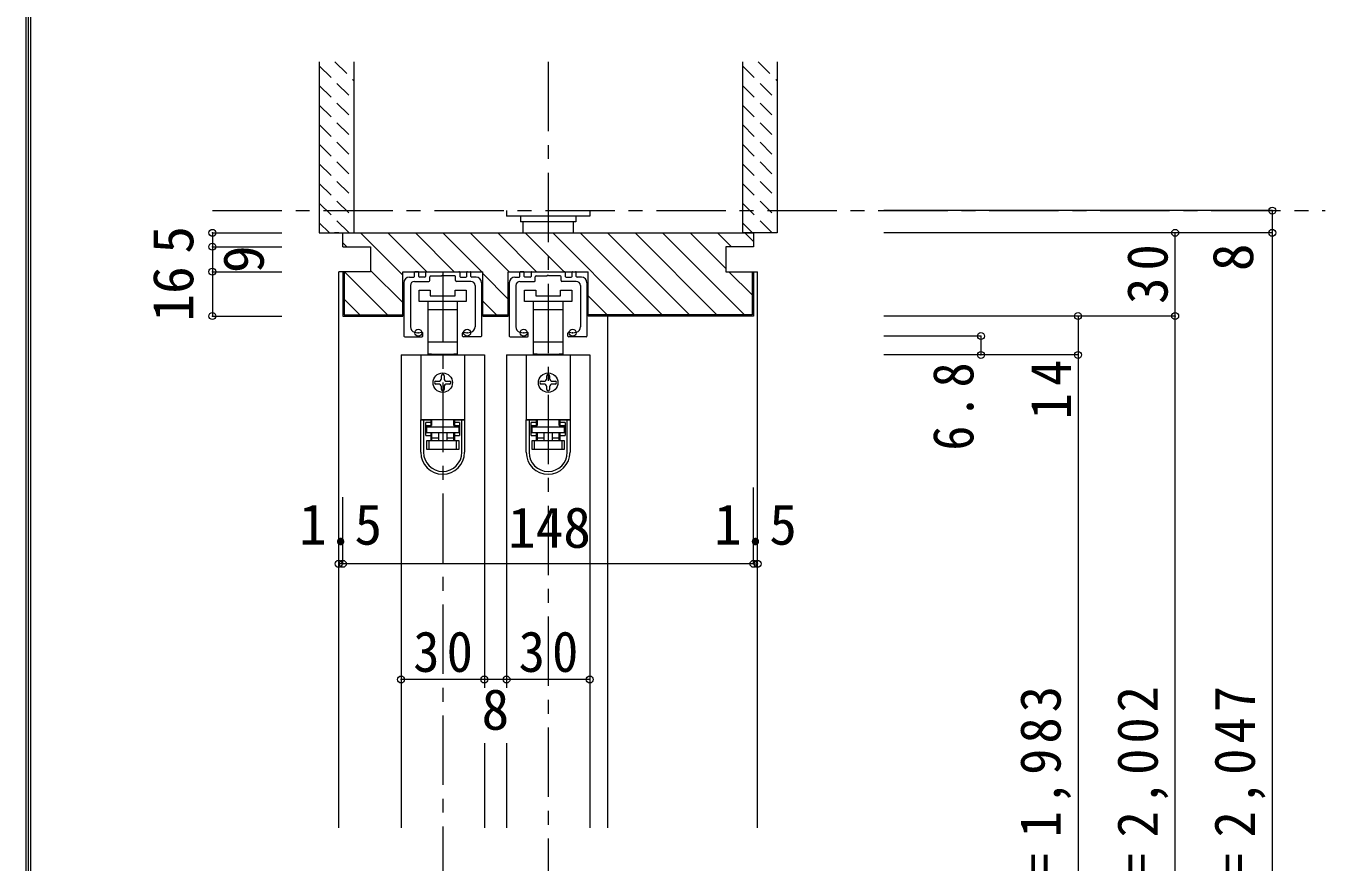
# Model space of a CAD drawing. Units: millimetres, scale not verified. Extents: x -957 to 993, y -689 to 708.
# Drawn here: x -957.2 to -489, y -220.4 to 81 of the extents above; entities that cross this region are included whole.
import ezdxf
from ezdxf.enums import TextEntityAlignment as Align

# ---------------------------------------------------------------- set-up
doc = ezdxf.new("R2010")
doc.units = ezdxf.units.MM
doc.header["$LTSCALE"] = 5
doc.header["$PDMODE"] = 32
doc.header["$PDSIZE"] = 2.5
doc.linetypes.add('CHAIN1', pattern=[8, 5, -1, 1, -1])
doc.linetypes.add('DASHED1', pattern=[1.8, 1.2, -0.6])
doc.layers.add('0-B_寸法', color=7, linetype='Continuous', lineweight=9)
doc.layers.add('F-1_枠', color=6, linetype='Continuous', lineweight=9)
doc.layers.add('F-0_補助線', color=7, linetype='Continuous')
doc.styles.add('ＭＳ ゴシック', font='')
doc.styles.get('ＭＳ ゴシック').set_extended_font_data('MS Gothic')

# ---------------------------------------------------------------- blocks, each defined once
blk = doc.blocks.new('01')
at = {"layer": '0-B_寸法'}
for p, q in [((-12, 5.72), (-10.45, 5.72)), ((-10.15, 6.02), (-10.15, 7.42)), ((-8.95, 7.72), (-9.85, 7.72)), ((-8.65, 6.02), (-8.65, 7.42)), ((-6.45, 5.72), (-8.35, 5.72)), ((-6.15, 7.42), (-6.15, 6.02)), ((-5.85, 7.72), (5.85, 7.72)), ((-4.65, 4.52), (-4.65, 5.92)), ((-4.35, 6.22), (-0.3, 6.22)), ((0, 6.52), (-0.3, 6.22)), ((0, 6.52), (0.3, 6.22)), ((4.35, 6.22), (0.3, 6.22)), ((4.65, 4.52), (4.65, 5.92)), ((6.15, 7.42), (6.15, 6.02)), ((6.45, 5.72), (8.35, 5.72)), ((8.65, 6.02), (8.65, 7.42)), ((8.95, 7.72), (9.85, 7.72)), ((10.15, 6.02), (10.15, 7.42)), ((12, 5.72), (10.45, 5.72)), ((-14, 3.72), (-14, -15.48)), ((-11.65, 2.72), (-11.65, -12.157)), ((-10.15, 4.22), (-4.95, 4.22)), ((10.15, 4.22), (4.95, 4.22)), ((11.65, 2.72), (11.65, -12.157)), ((14, 3.72), (14, -15.48)), ((-13.7, -15.78), (-7.45, -15.78)), ((-7.15, -15.48), (-7.15, -14.405)), ((7.15, -15.48), (7.15, -14.405)), ((13.7, -15.78), (7.45, -15.78))]:
    blk.add_line(p, q, dxfattribs=at)
for centre, radius, start, end in [((-12, 3.72), 2, 90, 180), ((-10.45, 6.02), 0.3, 270, 0), ((-9.85, 7.42), 0.3, 90, 180), ((-8.95, 7.42), 0.3, 0, 90), ((-8.35, 6.02), 0.3, 180, 270), ((-6.45, 6.02), 0.3, 270, 0), ((-5.85, 7.42), 0.3, 90, 180), ((-4.35, 5.92), 0.3, 90, 180), ((4.35, 5.92), 0.3, 0, 90), ((5.85, 7.42), 0.3, 0, 90), ((6.45, 6.02), 0.3, 180, 270), ((8.35, 6.02), 0.3, 270, 0), ((8.95, 7.42), 0.3, 90, 180), ((9.85, 7.42), 0.3, 0, 90), ((10.45, 6.02), 0.3, 180, 270), ((12, 3.72), 2, 0, 90), ((-10.15, 2.72), 1.5, 90, 180), ((-4.95, 4.52), 0.3, 270, 0), ((4.95, 4.52), 0.3, 180, 270), ((10.15, 2.72), 1.5, 0, 90), ((-9.65, -12.157), 2, 180, 253.54075), ((9.65, -12.157), 2, 286.45925, 0), ((-13.7, -15.48), 0.3, 180, 270), ((-8.8, -9.28), 5, 253.54075, 284.75682), ((-7.45, -14.405), 0.3, 0, 104.75682), ((-7.45, -15.48), 0.3, 270, 0), ((7.45, -14.405), 0.3, 75.24318, 180), ((7.45, -15.48), 0.3, 180, 270), ((8.8, -9.28), 5, 255.24318, 286.45925), ((13.7, -15.48), 0.3, 270, 0)]:
    blk.add_arc(centre, radius, start, end, dxfattribs=at)
for p in [(-8.8, -14.28), (8.8, -14.28)]:
    blk.add_point(p, dxfattribs=at)

msp = doc.modelspace()

# ---------------------------------------------------------------- linework, layer by layer
at = {"layer": '0-B_寸法'}
for p, q in [((-851.515, 68.058), (-851.515, 6.407)), ((-839.015, 68.058), (-839.015, 6.407)), ((-699.015, 68.058), (-699.015, 6.407)), ((-784.015, 14.407), (-784.015, 12.406)), ((-754.015, 14.407), (-754.015, 12.406)), ((-508.015, 14.407), (-648.015, 14.407)), ((-508.015, 14.407), (-508.015, 6.407)), ((-754.015, 12.406), (-784.015, 12.406)), ((-779.015, 12.406), (-779.015, 10.407)), ((-778.015, 6.407), (-778.015, 10.407)), ((-760.015, 10.407), (-760.015, 6.407)), ((-851.515, 6.407), (-839.015, 6.407)), ((-844.515, 6.407), (-846.015, 6.407)), ((-843.015, 6.407), (-695.015, 6.407)), ((-843.015, 1.407), (-843.015, 6.407)), ((-837.515, 6.407), (-821.515, 6.407)), ((-821.414, -8.848), (-836.669, 6.407)), ((-812.769, -7.593), (-826.769, 6.407)), ((-802.87, -7.593), (-816.87, 6.407)), ((-792.97, -7.593), (-806.97, 6.407)), ((-783.071, -7.593), (-797.071, 6.407)), ((-773.171, -7.593), (-787.171, 6.407)), ((-763.272, -7.593), (-777.272, 6.407)), ((-737.872, -23.093), (-767.372, 6.407)), ((-727.973, -23.093), (-757.473, 6.407)), ((-718.074, -23.093), (-747.574, 6.407)), ((-708.174, -23.093), (-737.674, 6.407)), ((-698.275, -23.093), (-727.775, 6.407)), ((-705.015, -6.453), (-717.875, 6.407)), ((-716.515, 6.407), (-700.515, 6.407)), ((-702.976, 1.407), (-707.976, 6.407)), ((-695.015, 3.346), (-698.076, 6.407)), ((-695.015, 6.407), (-695.015, 1.407)), ((-508.015, 6.407), (-648.015, 6.407)), ((-543.015, -428.593), (-543.015, 6.407)), ((-508.015, 6.407), (-508.015, -443.593)), ((-841.568, 1.407), (-843.015, 2.853)), ((-843.015, 1.407), (-833.015, 1.407)), ((-833.015, 1.407), (-833.015, -7.593)), ((-705.015, 1.407), (-705.015, -7.593)), ((-695.015, 1.407), (-705.015, 1.407)), ((-833.015, -7.593), (-844.515, -7.593)), ((-844.515, -208.094), (-844.515, -7.593)), ((-843.015, -7.593), (-843.015, -23.593)), ((-842.515, -7.593), (-842.515, -23.093)), ((-826.968, -23.093), (-842.468, -7.593)), ((-821.414, -18.748), (-833.015, -7.147)), ((-821.415, -7.593), (-792.615, -7.593)), ((-821.415, -23.593), (-821.415, -7.593)), ((-792.615, -23.593), (-792.615, -7.593)), ((-783.415, -17.462), (-792.615, -8.262)), ((-783.415, -7.593), (-754.615, -7.593)), ((-783.415, -23.593), (-783.415, -7.593)), ((-754.615, -23.593), (-754.615, -7.593)), ((-705.015, -7.593), (-693.515, -7.593)), ((-695.515, -15.953), (-703.875, -7.593)), ((-695.515, -7.593), (-695.515, -23.093)), ((-695.015, -7.593), (-695.015, -23.593)), ((-693.515, -208.094), (-693.515, -7.593)), ((-836.867, -23.093), (-842.515, -17.446)), ((-815.515, -18.293), (-815.515, -14.293)), ((-815.515, -14.293), (-811.515, -14.293)), ((-807.015, -18.293), (-815.515, -18.293)), ((-812.265, -21.293), (-812.265, -18.293)), ((-811.515, -14.293), (-811.515, -16.293)), ((-811.515, -16.293), (-802.515, -16.293)), ((-798.515, -18.293), (-807.015, -18.293)), ((-802.515, -14.293), (-798.515, -14.293)), ((-802.515, -16.293), (-802.515, -14.293)), ((-801.765, -18.293), (-801.765, -21.293)), ((-798.515, -14.293), (-798.515, -18.293)), ((-787.683, -23.093), (-792.615, -18.162)), ((-777.515, -18.293), (-777.515, -14.293)), ((-777.515, -14.293), (-773.515, -14.293)), ((-769.015, -18.293), (-777.515, -18.293)), ((-774.265, -21.293), (-774.265, -18.293)), ((-773.515, -14.293), (-773.515, -16.293)), ((-773.515, -16.293), (-764.515, -16.293)), ((-760.515, -18.293), (-769.015, -18.293)), ((-764.515, -14.293), (-760.515, -14.293)), ((-764.515, -16.293), (-764.515, -14.293)), ((-763.765, -18.293), (-763.765, -21.293)), ((-760.515, -14.293), (-760.515, -18.293)), ((-747.772, -23.093), (-754.614, -16.251)), ((-842.515, -23.093), (-821.415, -23.093)), ((-807.015, -21.293), (-812.265, -21.293)), ((-812.265, -32.893), (-812.265, -21.293)), ((-801.765, -21.293), (-807.015, -21.293)), ((-801.765, -21.293), (-801.765, -32.893)), ((-792.615, -23.093), (-783.415, -23.093)), ((-769.015, -21.293), (-774.265, -21.293)), ((-774.265, -32.893), (-774.265, -21.293)), ((-763.765, -21.293), (-769.015, -21.293)), ((-763.765, -21.293), (-763.765, -32.893)), ((-695.515, -23.093), (-754.615, -23.093)), ((-843.015, -23.593), (-821.415, -23.593)), ((-792.615, -23.593), (-783.415, -23.593)), ((-695.015, -23.593), (-754.615, -23.593)), ((-747.515, -208.094), (-747.515, -23.593)), ((-543.015, -23.593), (-648.015, -23.593)), ((-613.015, -30.793), (-648.015, -30.793)), ((-613.015, -30.793), (-613.015, -37.593)), ((-812.265, -37.293), (-812.265, -32.893)), ((-812.265, -32.893), (-807.015, -32.893)), ((-811.015, -37.293), (-812.265, -37.293)), ((-811.015, -37.593), (-811.015, -37.293)), ((-807.015, -32.893), (-801.765, -32.893)), ((-801.765, -37.293), (-803.015, -37.293)), ((-801.765, -32.893), (-801.765, -37.293)), ((-774.265, -37.293), (-774.265, -32.893)), ((-774.265, -32.893), (-769.015, -32.893)), ((-773.015, -37.293), (-774.265, -37.293)), ((-773.015, -37.593), (-773.015, -37.293)), ((-769.015, -32.893), (-763.765, -32.893)), ((-763.765, -37.293), (-765.015, -37.293)), ((-763.765, -32.893), (-763.765, -37.293)), ((-822.015, -37.593), (-822.015, -208.094)), ((-822.015, -37.593), (-792.015, -37.593)), ((-814.915, -37.593), (-814.915, -60.893)), ((-814.915, -37.593), (-799.115, -37.593)), ((-799.115, -37.593), (-799.115, -60.893)), ((-792.015, -37.593), (-792.015, -157.594)), ((-784.015, -37.593), (-784.015, -157.594)), ((-784.015, -37.593), (-754.015, -37.593)), ((-776.915, -37.593), (-776.915, -60.893)), ((-776.915, -37.593), (-761.115, -37.593)), ((-761.115, -37.593), (-761.115, -60.893)), ((-754.015, -37.593), (-754.015, -208.094)), ((-578.015, -37.593), (-648.015, -37.593)), ((-807.515, -46.093), (-807.515, -45.093)), ((-806.515, -45.093), (-806.515, -46.093)), ((-769.515, -46.093), (-769.515, -45.093)), ((-768.515, -45.093), (-768.515, -46.093)), ((-809.515, -47.093), (-808.515, -47.093)), ((-808.515, -48.093), (-809.515, -48.093)), ((-807.515, -50.093), (-807.515, -49.093)), ((-806.515, -49.093), (-806.515, -50.093)), ((-805.515, -47.093), (-804.515, -47.093)), ((-804.515, -48.093), (-805.515, -48.093)), ((-771.515, -47.093), (-770.515, -47.093)), ((-770.515, -48.093), (-771.515, -48.093)), ((-769.515, -50.093), (-769.515, -49.093)), ((-768.515, -49.093), (-768.515, -50.093)), ((-767.515, -47.093), (-766.515, -47.093)), ((-766.515, -48.093), (-767.515, -48.093)), ((-814.915, -60.893), (-814.915, -60.993)), ((-814.915, -60.893), (-799.115, -60.893)), ((-814.915, -72.693), (-814.915, -60.993)), ((-813.915, -60.993), (-811.215, -60.993)), ((-813.115, -66.693), (-813.115, -61.993)), ((-811.215, -61.993), (-813.115, -61.993)), ((-812.915, -63.093), (-811.015, -63.093)), ((-812.915, -63.593), (-812.915, -63.093)), ((-811.915, -60.893), (-811.915, -60.993)), ((-811.215, -61.993), (-811.215, -60.993)), ((-811.015, -60.893), (-811.015, -63.093)), ((-803.015, -63.093), (-803.015, -60.893)), ((-803.015, -63.093), (-801.115, -63.093)), ((-802.815, -60.993), (-802.815, -61.993)), ((-802.815, -60.993), (-800.115, -60.993)), ((-800.915, -61.993), (-802.815, -61.993)), ((-802.815, -61.993), (-802.815, -62.993)), ((-802.815, -62.993), (-800.915, -62.993)), ((-802.115, -60.993), (-802.115, -60.893)), ((-801.115, -63.093), (-801.115, -63.593)), ((-800.915, -61.993), (-800.915, -66.693)), ((-800.115, -72.693), (-800.115, -60.993)), ((-800.115, -60.993), (-799.115, -60.993)), ((-799.115, -60.893), (-799.115, -60.993)), ((-799.115, -60.993), (-799.115, -72.693)), ((-776.915, -60.893), (-776.915, -60.993)), ((-776.915, -60.893), (-761.115, -60.893)), ((-776.915, -72.693), (-776.915, -60.993)), ((-775.915, -60.993), (-773.215, -60.993)), ((-775.115, -66.693), (-775.115, -61.993)), ((-773.215, -61.993), (-775.115, -61.993)), ((-774.915, -63.093), (-773.015, -63.093)), ((-774.915, -63.593), (-774.915, -63.093)), ((-773.915, -60.893), (-773.915, -60.993)), ((-773.215, -61.993), (-773.215, -60.993)), ((-773.015, -60.893), (-773.015, -63.093)), ((-765.015, -63.093), (-765.015, -60.893)), ((-765.015, -63.093), (-763.115, -63.093)), ((-764.815, -60.993), (-764.815, -61.993)), ((-764.815, -60.993), (-762.115, -60.993)), ((-762.915, -61.993), (-764.815, -61.993)), ((-764.815, -61.993), (-764.815, -62.993)), ((-764.815, -62.993), (-762.915, -62.993)), ((-764.115, -60.993), (-764.115, -60.893)), ((-763.115, -63.093), (-763.115, -63.593)), ((-762.915, -61.993), (-762.915, -66.693)), ((-762.115, -72.693), (-762.115, -60.993)), ((-762.115, -60.993), (-761.115, -60.993)), ((-761.115, -60.893), (-761.115, -60.993)), ((-761.115, -60.993), (-761.115, -72.693)), ((-811.215, -65.693), (-813.115, -65.693)), ((-813.115, -66.693), (-811.215, -66.693)), ((-812.915, -68.593), (-812.915, -71.593)), ((-811.915, -68.593), (-812.915, -68.593)), ((-811.915, -71.593), (-811.915, -68.593)), ((-802.115, -68.593), (-811.915, -68.593)), ((-811.215, -66.693), (-811.215, -65.693)), ((-811.215, -68.593), (-811.215, -66.693)), ((-811.015, -65.593), (-811.015, -67.593)), ((-808.515, -65.593), (-808.515, -68.593)), ((-805.515, -65.593), (-805.515, -68.593)), ((-803.015, -67.593), (-805.515, -67.593)), ((-803.015, -67.593), (-803.015, -65.593)), ((-803.015, -68.593), (-803.015, -67.593)), ((-802.815, -66.693), (-800.915, -66.693)), ((-802.815, -66.693), (-802.815, -68.593)), ((-802.115, -68.593), (-802.115, -71.593)), ((-801.115, -68.593), (-802.115, -68.593)), ((-801.115, -71.593), (-801.115, -68.593)), ((-773.215, -65.693), (-775.115, -65.693)), ((-775.115, -66.693), (-773.215, -66.693)), ((-774.915, -68.593), (-774.915, -71.593)), ((-773.915, -68.593), (-774.915, -68.593)), ((-773.915, -71.593), (-773.915, -68.593)), ((-764.115, -68.593), (-773.915, -68.593)), ((-773.215, -66.693), (-773.215, -65.693)), ((-773.215, -68.593), (-773.215, -66.693)), ((-773.015, -65.593), (-773.015, -67.593)), ((-770.515, -65.593), (-770.515, -68.593)), ((-767.515, -65.593), (-767.515, -68.593)), ((-765.015, -67.593), (-767.515, -67.593)), ((-765.015, -67.593), (-765.015, -65.593)), ((-765.015, -68.593), (-765.015, -67.593)), ((-764.815, -66.693), (-762.915, -66.693)), ((-764.815, -66.693), (-764.815, -68.593)), ((-764.115, -68.593), (-764.115, -71.593)), ((-763.115, -68.593), (-764.115, -68.593)), ((-763.115, -71.593), (-763.115, -68.593)), ((-812.915, -71.593), (-811.915, -71.593)), ((-811.915, -71.593), (-802.115, -71.593)), ((-802.115, -71.593), (-801.115, -71.593)), ((-774.915, -71.593), (-773.915, -71.593)), ((-773.915, -71.593), (-764.115, -71.593)), ((-764.115, -71.593), (-763.115, -71.593)), ((-843.015, -112.898), (-843.015, -88.839)), ((-695.015, -112.898), (-695.015, -85.339)), ((-695.015, -112.898), (-695.015, -85.339)), ((-695.015, -112.898), (-843.015, -112.898)), ((-792.015, -154.594), (-822.015, -154.594)), ((-784.015, -154.594), (-792.015, -154.594)), ((-754.015, -154.594), (-784.015, -154.594)), ((-792.015, -177.594), (-792.015, -208.094)), ((-784.015, -177.594), (-784.015, -208.094))]:
    msp.add_line(p, q, dxfattribs=at)
at = {"layer": '0-B_寸法', "linetype": 'DASHED1'}
for p, q in [((-851.515, 66.624), (-839.015, 54.124)), ((-845.877, 68.058), (-839.015, 61.195)), ((-699.015, 66.624), (-686.515, 54.124)), ((-693.377, 68.058), (-686.515, 61.195)), ((-851.515, 59.553), (-839.015, 47.053)), ((-699.015, 59.553), (-686.515, 47.053)), ((-851.515, 52.482), (-839.015, 39.982)), ((-699.015, 52.482), (-686.515, 39.982)), ((-851.515, 45.411), (-839.015, 32.911)), ((-699.015, 45.411), (-686.515, 32.911)), ((-851.515, 38.34), (-839.015, 25.84)), ((-699.015, 38.34), (-686.515, 25.84)), ((-851.515, 31.269), (-839.015, 18.769)), ((-699.015, 31.269), (-686.515, 18.769)), ((-851.515, 24.198), (-839.015, 11.698)), ((-699.015, 24.198), (-686.515, 11.698)), ((-851.515, 17.127), (-840.795, 6.407)), ((-699.015, 17.127), (-688.295, 6.407)), ((-851.515, 10.056), (-847.866, 6.407)), ((-699.015, 10.056), (-695.366, 6.407))]:
    msp.add_line(p, q, dxfattribs=at)
at = {"layer": '0-B_寸法', "linetype": 'CHAIN1'}
for p, q in [((-769.015, 68.058), (-769.015, -453.593)), ((-890.015, 14.407), (-489.015, 14.407)), ((-807.015, -7.593), (-807.015, -443.594))]:
    msp.add_line(p, q, dxfattribs=at)
at = {"layer": '0-B_寸法', "color": 4}
for p, q in [((-890.015, 6.407), (-890.015, 1.407)), ((-890.015, 6.407), (-865.015, 6.407)), ((-890.015, 1.407), (-865.015, 1.407)), ((-890.015, 1.407), (-890.015, -7.593)), ((-890.015, -7.593), (-865.015, -7.593)), ((-890.015, -7.593), (-890.015, -23.593)), ((-890.015, -23.593), (-865.015, -23.593)), ((-844.515, -112.898), (-844.515, -88.839)), ((-843.015, -112.898), (-843.015, -88.839)), ((-695.015, -112.898), (-695.015, -88.839)), ((-693.515, -112.898), (-693.515, -88.839)), ((-843.015, -112.898), (-844.515, -112.898)), ((-695.015, -112.898), (-693.515, -112.898))]:
    msp.add_line(p, q, dxfattribs=at)
at = {"layer": '0-B_寸法'}
for points in [[(-686.515, 68.058), (-686.515, 6.407), (-699.015, 6.407)], [(-759.015, 12.406), (-759.015, 10.407), (-779.015, 10.407)], [(-578.015, -23.593), (-578.015, -423.594), (-648.015, -423.594)], [(-811.015, -37.293), (-803.015, -37.293), (-803.015, -37.593)], [(-773.015, -37.293), (-765.015, -37.293), (-765.015, -37.593)], [(-814.915, -60.993), (-813.915, -60.993), (-813.915, -72.693)], [(-813.115, -62.993), (-811.215, -62.993), (-811.215, -61.993)], [(-776.915, -60.993), (-775.915, -60.993), (-775.915, -72.693)], [(-775.115, -62.993), (-773.215, -62.993), (-773.215, -61.993)], [(-808.515, -67.593), (-811.015, -67.593), (-811.015, -68.593)], [(-800.915, -65.693), (-802.815, -65.693), (-802.815, -66.693)], [(-770.515, -67.593), (-773.015, -67.593), (-773.015, -68.593)], [(-762.915, -65.693), (-764.815, -65.693), (-764.815, -66.693)]]:
    msp.add_lwpolyline(points, dxfattribs=at)
for points in [[(-812.915, -65.593), (-801.115, -65.593), (-801.115, -63.593), (-812.915, -63.593)], [(-774.915, -65.593), (-763.115, -65.593), (-763.115, -63.593), (-774.915, -63.593)]]:
    msp.add_lwpolyline(points, close=True, dxfattribs=at)
for centre in [(-807.015, -47.593), (-769.015, -47.593)]:
    msp.add_circle(centre, 3.5, dxfattribs=at)
for centre, radius, start, end in [((-808.515, -46.093), 1, 270, 0), ((-807.015, -45.093), 0.5, 90, 180), ((-807.015, -45.093), 0.5, 0, 90), ((-805.515, -46.093), 1, 180, 270), ((-770.515, -46.093), 1, 270, 0), ((-769.015, -45.093), 0.5, 90, 180), ((-769.015, -45.093), 0.5, 0, 90), ((-767.515, -46.093), 1, 180, 270), ((-809.515, -47.593), 0.5, 90, 180), ((-809.515, -47.593), 0.5, 180, 270), ((-808.515, -49.093), 1, 0, 90), ((-807.015, -50.093), 0.5, 180, 270), ((-807.015, -50.093), 0.5, 270, 0), ((-805.515, -49.093), 1, 90, 180), ((-804.515, -47.593), 0.5, 0, 90), ((-804.515, -47.593), 0.5, 270, 0), ((-771.515, -47.593), 0.5, 90, 180), ((-771.515, -47.593), 0.5, 180, 270), ((-770.515, -49.093), 1, 0, 90), ((-769.015, -50.093), 0.5, 180, 270), ((-769.015, -50.093), 0.5, 270, 0), ((-767.515, -49.093), 1, 90, 180), ((-766.515, -47.593), 0.5, 0, 90), ((-766.515, -47.593), 0.5, 270, 0), ((-807.015, -72.693), 7.9, 180, 0), ((-807.015, -72.693), 6.9, 180, 0), ((-769.015, -72.693), 7.9, 180, 0), ((-769.015, -72.693), 6.9, 180, 0)]:
    msp.add_arc(centre, radius, start, end, dxfattribs=at)
for p in [(-508.015, 14.407), (-890.015, 6.407), (-543.015, 6.407), (-508.015, 6.407), (-890.015, 1.407), (-890.015, -7.593), (-890.015, -23.593), (-578.015, -23.593), (-543.015, -23.593), (-613.015, -30.793), (-613.015, -37.593), (-578.015, -37.593), (-844.515, -112.898), (-843.015, -112.898), (-695.015, -112.898), (-693.515, -112.898), (-822.015, -154.594), (-792.015, -154.594), (-784.015, -154.594), (-754.015, -154.594)]:
    msp.add_point(p, dxfattribs=at)
at = {"layer": 'F-1_枠'}
for p, q in [((-957.218, 707.602), (-957.218, -689.065)), ((-956.385, 707.602), (-956.385, -689.065)), ((-955.551, 707.602), (-955.551, -689.065))]:
    msp.add_line(p, q, dxfattribs=at)

# ---------------------------------------------------------------- block references
at = {"layer": 'F-0_補助線'}
for p in [(-807.015, -15.313), (-769.015, -15.313)]:
    msp.add_blockref('01', p, dxfattribs=at)

# ---------------------------------------------------------------- texts
at = {"layer": '0-B_寸法', "style": 'ＭＳ ゴシック'}
for s, p in [('5', (-892.515, -1.093)), ('9', (-867.12, -8.093)), ('8', (-510.515, -7.393)), ('16', (-892.515, -25.593))]:
    msp.add_text(s, height=14.66, rotation=90, dxfattribs=at).set_placement(p, align=Align.BOTTOM_LEFT)
for s, p in [('1.5', (-858.765, -110.398)), ('148', (-783.515, -111.515)), ('1.5', (-709.265, -110.398)), ('8', (-793.015, -177.094))]:
    msp.add_text(s, height=14.66, dxfattribs=at).set_placement(p, align=Align.BOTTOM_LEFT)
at = {"layer": '0-B_寸法', "char_height": 14.66, "attachment_point": 7, "rotation": 90, "style": 'ＭＳ ゴシック'}
for s, insert in [('\\T1.27;\\W0.95;30', (-545.515, -19.218)), ('\\T1.27;\\W0.9;6.8', (-615.515, -72.093)), ('\\T1.27;\\W0.95;14', (-580.515, -60.843)), ('\\T1.19;\\W0.95;ＤＨ＝1,983', (-580.515, -279.344)), ('\\T1.19;\\W0.95;枠内＝2,002', (-545.515, -279.344)), ('\\T1.19;\\W0.95;枠外＝2,047', (-510.515, -279.344))]:
    msp.add_mtext(s, dxfattribs=dict(at, insert=insert))
at = {"layer": '0-B_寸法', "char_height": 14.66, "attachment_point": 7, "style": 'ＭＳ ゴシック'}
for insert in [(-817.64, -152.094), (-779.64, -152.094)]:
    msp.add_mtext('\\T1.27;\\W0.95;30', dxfattribs=dict(at, insert=insert))

doc.saveas('drawing.dxf')
